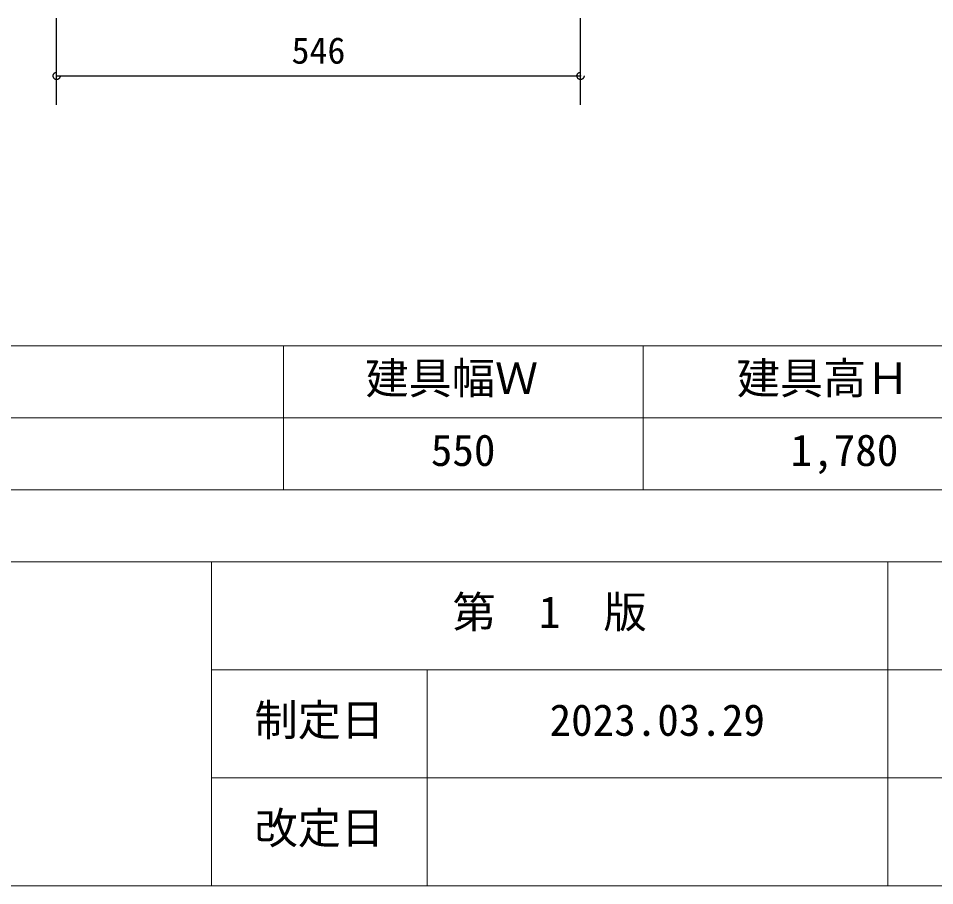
# Model space of a CAD drawing. Units: millimetres on the paper, enlarged 5 times, with parts at other scales. Extents: x -1044 to 931, y -502 to 889.
# Drawn here: x -711 to -392.7, y -502.1 to -200.8 of the extents above; entities that cross this region are included whole.
import ezdxf
from ezdxf.enums import TextEntityAlignment as Align

# ---------------------------------------------------------------- set-up
doc = ezdxf.new("R2010")
doc.units = ezdxf.units.MM
doc.header["$LTSCALE"] = 5
doc.header["$PDMODE"] = 32
doc.header["$PDSIZE"] = 2.5
doc.linetypes.add('DASHED1', pattern=[1.8, 1.2, -0.6])
doc.layers.add('0-0_0', color=7, linetype='Continuous', lineweight=18)
doc.layers.add('1-0_H-SYM', color=7, linetype='DASHED1')
doc.styles.add('ＭＳ ゴシック', font='')
doc.styles.get('ＭＳ ゴシック').set_extended_font_data('MS Gothic')

msp = doc.modelspace()

# ---------------------------------------------------------------- linework, layer by layer
at = {"layer": '0-0_0'}
for p, q in [((-1018.956, -314.603), (131.044, -314.603)), ((-618.956, -314.603), (-618.956, -364.603)), ((-493.956, -314.603), (-493.956, -364.603)), ((-1018.956, -339.603), (131.044, -339.603)), ((-1018.956, -364.603), (131.044, -364.603)), ((-1043.956, -389.603), (931.044, -389.603)), ((-643.956, -389.603), (-643.956, -502.103)), ((-408.956, -389.603), (-408.956, -502.103)), ((931.044, -427.103), (-643.956, -427.103)), ((-568.956, -427.103), (-568.956, -502.103)), ((-23.956, -464.603), (-643.956, -464.603)), ((931.044, -502.103), (-1043.956, -502.103))]:
    msp.add_line(p, q, dxfattribs=at)
at = {"layer": '1-0_H-SYM', "color": 4, "linetype": 'Continuous'}
for p, q in [((-697.71, -230.793), (-697.71, -200.793)), ((-515.71, -230.793), (-515.71, -200.793)), ((-697.71, -220.793), (-515.71, -220.793))]:
    msp.add_line(p, q, dxfattribs=at)
at = {"layer": '1-0_H-SYM', "color": 4}
for p in [(-697.71, -220.793), (-515.71, -220.793)]:
    msp.add_point(p, dxfattribs=at)

# ---------------------------------------------------------------- texts
at = {"layer": '0-0_0', "style": 'ＭＳ ゴシック'}
for s, p in [('建具幅Ｗ', (-590.452, -334.603)), ('建具高Ｈ', (-461.456, -334.604)), ('550', (-567.706, -359.603)), ('1,780', (-442.706, -359.603)), ('第\u30001\u3000版', (-560.206, -415.853)), ('制定日', (-628.956, -453.353)), ('2023.03.29', (-526.456, -453.353)), ('改定日', (-628.956, -490.853))]:
    msp.add_text(s, height=11, dxfattribs=at).set_placement(p, align=Align.BOTTOM_LEFT)
at = {"layer": '1-0_H-SYM', "style": 'ＭＳ ゴシック'}
msp.add_text('546', height=9.164, dxfattribs=at).set_placement((-616.096, -219.298), align=Align.BOTTOM_LEFT)

doc.saveas('drawing.dxf')
